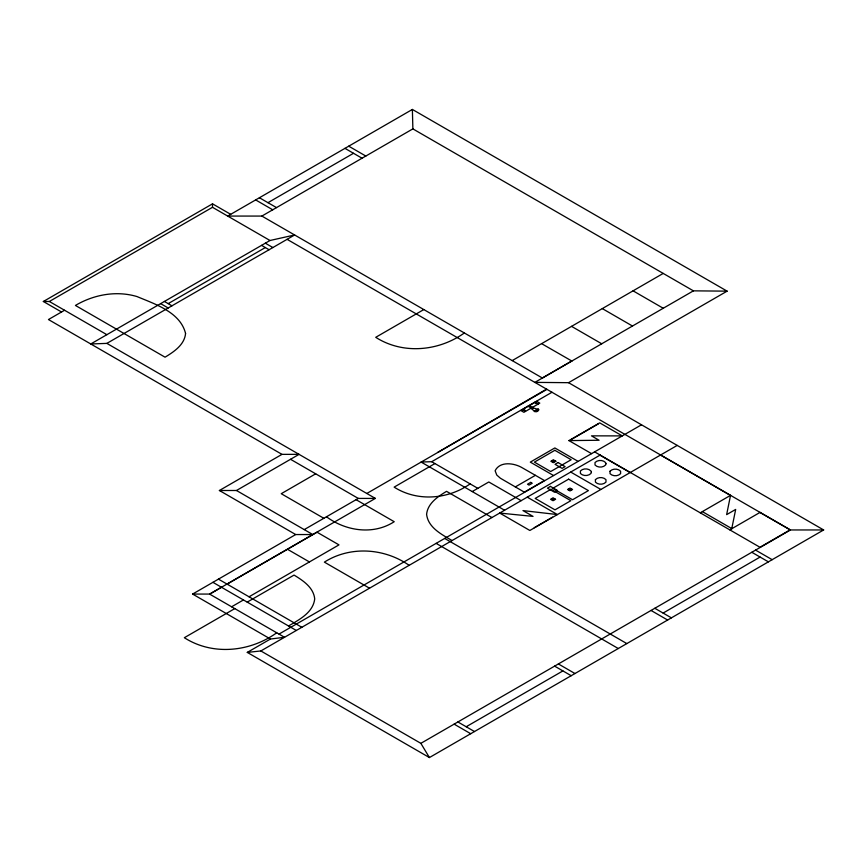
<?xml version="1.0" encoding="UTF-8"?>
<svg xmlns="http://www.w3.org/2000/svg" width="867" height="867" viewBox="0 0 867 867"><rect width="100%" height="100%" fill="white"/><g stroke="black" fill="none" stroke-linecap="round" stroke-linejoin="round"><path stroke-width="1.3" d="M61.535 311.99L43.35 301.499L49.354 301.478L212.491 207.3L212.513 203.832L230.698 214.322M731.737 528.74L735.682 509.417L726.633 514.64L730.534 495.36L700.298 512.809M437.662 452.455L546.535 389.131M43.35 301.499L212.513 203.832M64.548 310.256L48.454 319.544L281.981 454.362L299.072 454.362L236.485 490.494L219.394 490.494L281.981 454.362M727.11 291.149L412.378 109.437L227.685 216.067L261.867 216.067L412.876 128.88L693.405 290.846L727.11 291.149L568.568 382.683L534.863 382.38L693.405 290.846M267.957 202.683L353.508 153.296M269.995 240.495L90.775 343.971L106.869 343.386L294.639 234.979L269.995 240.495L212.491 207.3M168.187 303.634L265.324 247.55M423.811 309.562L375.725 337.317C402.852 354.679 438.626 351.298 464.354 332.971M315.675 473.815L281.244 493.702L323.835 518.293M512.202 360.596L541.572 343.635L571.841 361.03M541.68 343.614L663.222 273.419M542.363 378.012L571.732 361.051M221.497 587.284L209.651 594.123L284.528 637.278L270.45 639.022L192.593 594.068L295.69 534.549L312.781 534.549L236.485 490.494M304.241 529.607L358.277 498.417L375.368 498.417L209.684 594.068L192.593 594.068M366.817 493.475L546.947 389.359M504.572 510.24L421.069 462.035L431.712 461.699L551.976 392.263M434.941 463.563L394.138 487.124C417.33 501.906 447.979 499.457 470.131 483.884M531.146 408.119L523.906 412.302L520.839 410.524L536.727 401.356L539.794 403.122L532.501 407.338M227.089 584.12L317.019 532.197L338.975 544.877L249.035 596.799M532.1 408.671L533.454 407.891M231.597 606.792L243.443 599.953M234.816 608.58L184.346 637.711C212.675 655.875 249.989 651.984 276.736 632.78M247.203 602.121L294.054 575.081C303.038 580.543 313.616 587.512 314.71 598.924C313.117 612.644 299.202 619.688 288.527 625.974M472.212 491.567L488.804 481.987L521.165 500.66M568.947 440.599L599.682 422.858L622.278 435.895L591.467 435.852L599.075 440.252L568.947 440.599L591.543 453.636M570.551 439.927L598.523 423.779M515.301 486.929L535.405 475.322L544.443 480.546L524.34 492.153L500.367 478.216L496.769 475.051L495.122 470.759C499.977 460.876 514.391 463.011 522.411 467.877L535.405 475.322M568.568 382.683L823.65 529.954L429.414 757.563L247.279 652.407L270.45 639.022M279.001 634.091L641.504 424.797M247.279 652.407L260.848 650.954L600.137 455.067M534.256 527.71L552.539 517.155M677.203 445.41L529.856 530.474L499.695 513.058L533.032 516.396L522.974 510.587L557.416 514.564L527.255 497.149M729.819 529.856L760.045 512.397M260.848 650.954L420.863 743.344L790.466 529.954L823.65 529.954M466.197 726.752L562.9 670.917M663.103 613.067L760.099 557.058M633.062 290.835L663.244 308.262M348.729 146.176L365.831 156.049M344.958 148.355L362.048 158.227M602.316 308.609L632.476 326.025M571.548 326.36L601.72 343.776M259.417 197.741L276.508 207.614M255.646 199.919L272.737 209.792M261.867 216.067L542.406 378.034M287.096 239.335L790.466 529.954M660.611 455.056L730.469 495.393M759.98 512.43L790.151 529.856L759.98 547.272L594.61 451.88M265.335 243.194L272.877 247.55M535.069 402.31L538.136 404.087L535.015 402.342M261.552 245.372L269.095 249.729M529.434 405.561L533.758 408.064L538.949 409.69C535.773 415.531 531.569 407.143 528.079 406.352M702.378 511.617L731.889 528.653M522.443 409.603L525.51 411.37M600.029 455.186L630.125 472.558M755.569 550.101L772.172 559.681M751.808 552.279L768.39 561.849M578.083 461.363L554.847 447.946L530.311 462.122L553.536 475.528M570.757 472.082L600.853 489.454M164.416 301.456L171.959 305.813M160.644 303.634L168.187 307.991M431.712 461.699L477.825 488.327M654.813 608.276L671.394 617.857M491.925 517.545L446.538 491.34C437.868 496.607 427.659 503.337 426.597 514.348C428.157 527.656 441.704 534.462 452.065 540.553M651.041 610.455L667.633 620.035M49.354 301.478L106.869 334.684M106.869 343.386L375.368 498.417M444.684 538.429L626.83 643.585M290.532 459.293L358.277 498.417M436.134 543.371L618.279 648.527M356.077 499.685L394.225 521.706C373.276 535.275 345.879 531.113 326.469 516.775M409.159 565.327C384.374 548.063 350.203 545.701 324.377 562.13L369.537 588.205M558.381 663.949L574.973 673.529M554.609 666.127L571.201 675.707M219.394 490.494L295.69 534.549M287.454 549.266L309.411 561.935M218.451 579.134L301.846 627.285M457.895 721.962L474.487 731.542M212.924 582.331L296.319 630.472M454.124 724.14L470.727 733.72M420.863 743.344L429.414 757.563M412.378 109.437L412.876 128.88M538.234 409.105L538.169 409.69C536.25 412.562 530.311 412.085 538.234 409.105M185.571 333.492C184.476 344.828 173.974 351.753 165.055 357.182L75.429 305.444C93.766 294.585 116.341 290.412 136.986 296.557C155.171 304.187 180.347 312.174 185.571 333.492M610.032 471.204L610.043 473.675C612.633 476.46 617.987 476.46 620.588 473.675L620.588 471.204C617.976 468.418 612.644 468.418 610.032 471.204M591.37 472.212L590.958 473.447C588.357 476.232 583.003 476.232 580.402 473.447L580.413 470.976C583.014 468.191 588.346 468.191 590.947 470.976L591.37 472.212M595.423 479.635L595.423 482.117C598.024 484.902 603.367 484.902 605.968 482.117L605.968 479.646C603.367 476.861 598.024 476.85 595.423 479.635M605.99 463.769L605.567 465.005C602.966 467.79 597.623 467.79 595.022 465.005L595.022 462.534C597.623 459.748 602.966 459.748 605.567 462.534L605.99 463.769M554.479 499.284L553.048 500.107L551.629 499.284L553.048 498.46L554.479 499.284M571.44 489.487L570.02 490.31L568.6 489.487L570.02 488.674L571.44 489.487M554.772 461.244L553.341 462.068L551.921 461.244L553.341 460.42L554.772 461.244M555.834 461.244L553.341 462.685L550.859 461.244L553.341 459.803L555.834 461.244M555.541 499.284L553.048 500.725L550.567 499.284L553.048 497.842L555.541 499.284M572.513 489.487L570.02 490.928L567.527 489.487L570.02 488.056L572.513 489.487M524.459 409.885C522.996 410.947 526.009 410.232 524.459 409.885M536.575 403.242L535.524 403.502L536.575 403.242M554.858 450.309L534.408 462.122L550.708 471.529L571.158 459.727L554.858 450.309M558.055 462.555L555.043 464.3L562.087 468.364L565.1 466.619L558.055 462.555M530.712 482.377L527.515 484.219L529.033 485.097L532.23 483.255L530.712 482.377M550.458 486.398L547.445 488.143L554.479 492.207L557.503 490.462L550.458 486.398M551.044 489.259L535.188 498.417L554.988 509.85L570.844 500.692L551.044 489.259M568.611 479.169L552.756 488.327L572.545 499.75L588.411 490.603L568.611 479.169"/></g></svg>
